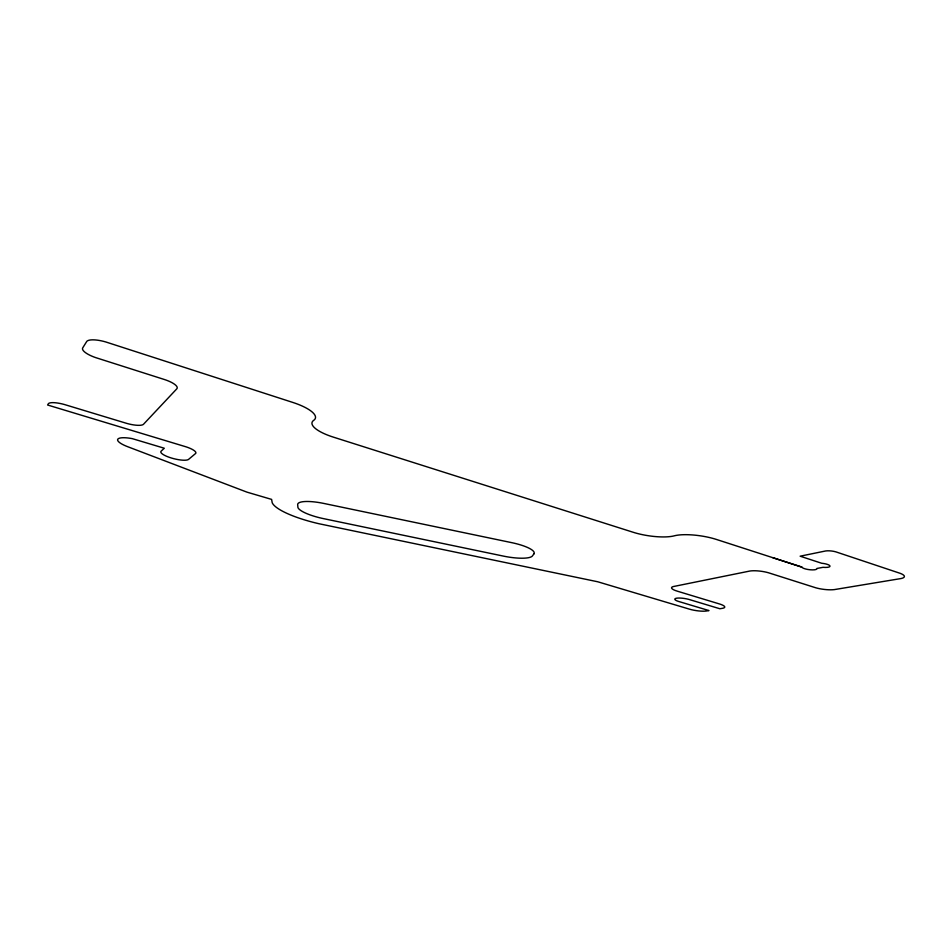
<?xml version="1.0" encoding="UTF-8"?>
<svg xmlns="http://www.w3.org/2000/svg" width="952" height="952" viewBox="0 0 952 952"><rect width="100%" height="100%" fill="white"/><g stroke="black" fill="none" stroke-linecap="round" stroke-linejoin="round"><path stroke-width="1.43" d="M772.857 557.705L801.822 567.083A7.64 1.904 7.2 0 0 810.116 569.772A7.64 1.904 7.2 0 0 816.911 568.475L823.016 567.321A7.759 1.952 7 0 0 829.989 565.988A7.759 1.952 7 0 0 821.612 563.239L800.144 556.194L825.622 550.97A8.044 2.094 6.8 0 1 835.904 551.874L900.271 573.366A15.863 3.927 6.4 0 1 901.104 578.53L834.368 589.597A14.708 3.51 7.2 0 1 815.804 587.8L768.407 572.747A14.482 3.522 7.8 0 0 749.986 571.01L673.171 586.587A13.161 2.999 8.7 0 0 677.288 591.168L719.462 603.949A12.816 2.808 8.6 0 1 722.973 608.221L719.879 608.756L688.772 599.379A9.556 2.106 8.8 0 0 676.42 598.225A9.556 2.106 8.8 0 0 678.205 601.331L708.978 610.577L706.539 610.982A12.566 2.713 8.7 0 1 689.391 609.137L597.713 581.767L319.134 523.767A52.955 12.602 12.4 0 1 272.212 502.751L271.606 499.395L246.984 492.148L127.675 446.702A19.314 4.784 14.6 0 1 117.751 439.265A19.314 4.784 14.6 0 1 132.257 438.634L164.303 448.237L161.138 451.165A14.53 3.606 14.2 0 0 171.657 458.09A14.53 3.606 14.2 0 0 188.603 459.364L195.719 453.39A14.792 3.748 14.2 0 0 186.164 446.869L47.6 405.005L48.469 403.577A15.815 4.022 15.6 0 1 64.391 404.505L127.021 423.473A15.696 4.106 15 0 0 143.538 424.235L176.786 388.844A17.303 5.058 15.2 0 0 164.268 379.467L95.545 357.571A18.243 5.414 16.1 0 1 82.753 347.837L86.846 341.28A18.505 5.581 16.2 0 1 105.85 341.982L292.847 402.446A33.867 10.163 13.6 0 1 313.72 420.32A33.106 9.865 12.7 0 0 333.343 437.123L633.199 532.275A30.452 8.163 8.8 0 0 674.313 535.821A30.166 7.854 8.3 0 1 716.428 539.451L801.822 567.083M533.917 553.874L532.477 555.873A26.239 6.236 10.5 0 1 503.465 556.111L323.585 518.65A26.454 6.295 12.4 0 1 297.94 507.547L297.667 504.62A26.632 6.378 12.4 0 1 323.835 503.441L511.831 542.676A26.406 6.319 10.5 0 1 533.917 553.874"/></g></svg>
